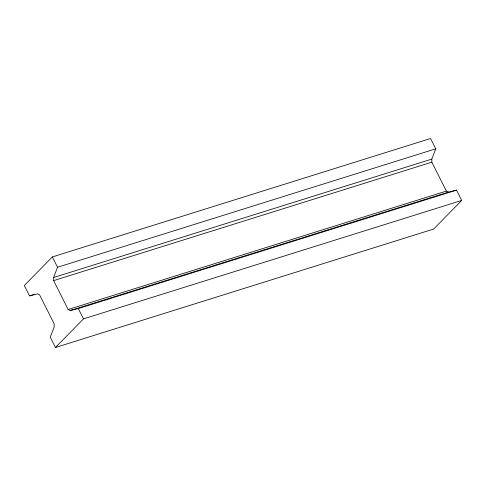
<?xml version="1.0" encoding="UTF-8"?>
<svg xmlns="http://www.w3.org/2000/svg" width="486" height="486" viewBox="0 0 486 486"><rect width="100%" height="100%" fill="white"/><g stroke="black" fill="none" stroke-linecap="round" stroke-linejoin="round"><path stroke-width="0.73" d="M456.506 190.123L78.301 308.549L70.215 310.554L68.174 309.509L53.636 280.61L53.6 277.518L57.536 267.257L52.342 256.936L430.553 138.51L435.742 148.831L431.811 159.092L431.847 162.178L446.385 191.083L448.42 192.122L456.506 190.123L461.7 200.445L433.658 229.064L55.447 347.49L50.258 337.169L54.189 326.908L54.153 323.822L39.615 294.917L37.58 293.878L29.494 295.877L24.3 285.555L52.342 256.936M55.447 347.49L83.495 318.871L461.7 200.445M57.536 267.257L435.742 148.831M53.6 277.518L431.811 159.092M53.636 280.61L431.847 162.178M29.494 295.877L34.561 294.291M68.174 309.509L446.385 191.083M70.215 310.554L448.42 192.122M78.301 308.549L83.495 318.871"/></g></svg>
